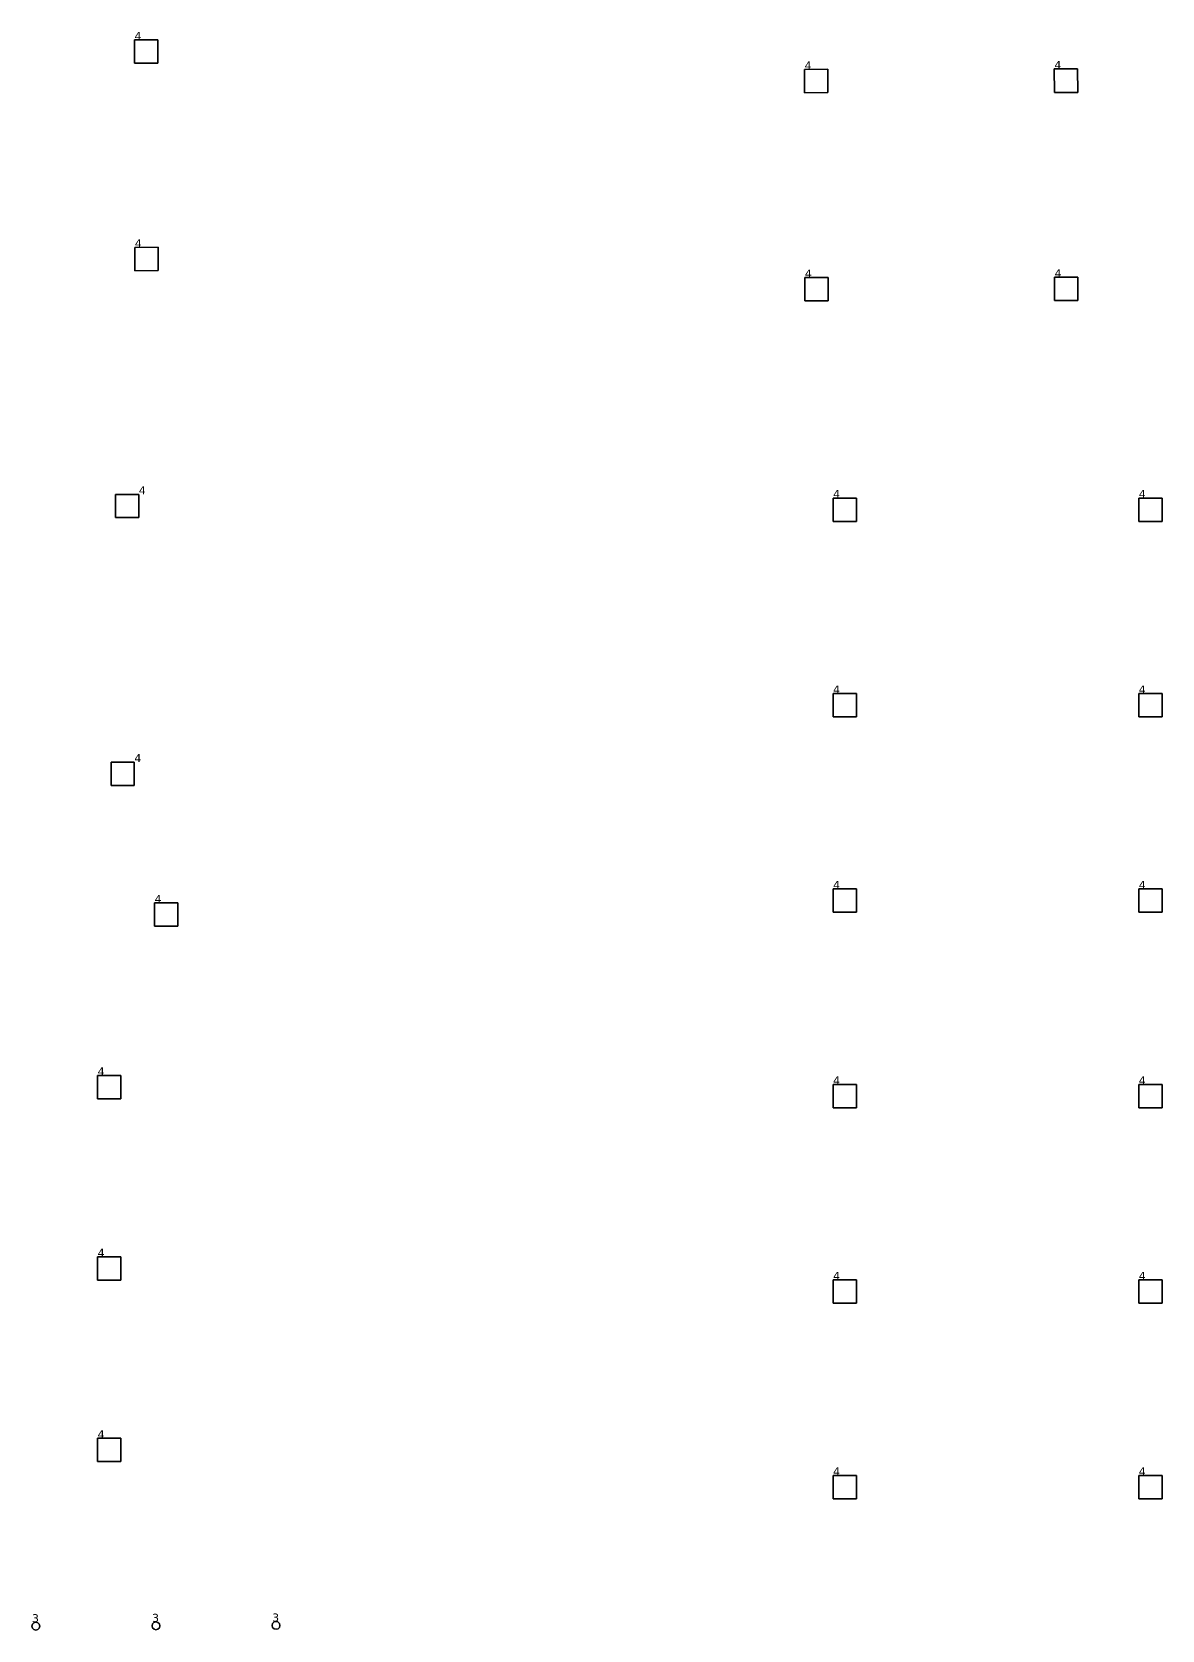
# Model space of a CAD drawing. Header units: inches. Extents: x -3 to 1235, y -1 to 963.
# Drawn here: x 104.76 to 130.18, y 66.02 to 101.96 of the extents above; entities that cross this region are included whole.
import ezdxf

# ---------------------------------------------------------------- set-up
doc = ezdxf.new("R2010")
doc.units = ezdxf.units.IN
doc.header["$MEASUREMENT"] = 0
doc.layers.add('DLX_TERR_LUM', color=7, linetype='Continuous', true_color=0x000000)
doc.layers.add('DLX_TERR_LUMKEY_IDX', color=7, linetype='Continuous', true_color=0x7f7f7f)
doc.styles.add('TableTextStyle', font='')
doc.styles.get('TableTextStyle').set_extended_font_data('VERDANA.TTF')

msp = doc.modelspace()

# ---------------------------------------------------------------- linework, layer by layer
at = {"layer": 'DLX_TERR_LUM'}
for points in [[(107.066, 101.783, 0), (107.591, 101.784, 0)], [(107.591, 101.784, 0), (107.066, 101.783, 0)], [(107.591, 101.784, 0), (107.066, 101.783, 0)], [(107.066, 101.783, 0), (107.591, 101.784, 0)], [(107.067, 101.258, 0), (107.066, 101.783, 0)], [(107.066, 101.783, 0), (107.066, 101.783, 0)], [(107.066, 101.783, 0), (107.067, 101.258, 0)], [(107.066, 101.783, 0), (107.066, 101.783, 0)], [(107.066, 101.783, 0), (107.067, 101.258, 0)], [(107.067, 101.258, 0), (107.066, 101.783, 0)], [(107.591, 101.784, 0), (107.591, 101.784, 0)], [(107.591, 101.784, 0), (107.592, 101.259, 0)], [(107.592, 101.259, 0), (107.591, 101.784, 0)], [(107.591, 101.784, 0), (107.591, 101.784, 0)], [(107.592, 101.259, 0), (107.591, 101.784, 0)], [(107.591, 101.784, 0), (107.592, 101.259, 0)], [(107.592, 101.259, 0), (107.067, 101.258, 0)], [(107.067, 101.258, 0), (107.592, 101.259, 0)], [(107.067, 101.258, 0), (107.592, 101.259, 0)], [(107.592, 101.259, 0), (107.067, 101.258, 0)], [(107.067, 101.258, 0), (107.067, 101.258, 0)], [(107.067, 101.258, 0), (107.067, 101.258, 0)], [(107.592, 101.259, 0), (107.592, 101.259, 0)], [(107.592, 101.259, 0), (107.592, 101.259, 0)], [(122.142, 101.122, 0), (122.667, 101.123, 0)], [(122.667, 101.123, 0), (122.142, 101.122, 0)], [(122.667, 101.123, 0), (122.142, 101.122, 0)], [(122.142, 101.122, 0), (122.667, 101.123, 0)], [(122.142, 100.597, 0), (122.142, 101.122, 0)], [(122.142, 101.122, 0), (122.142, 101.122, 0)], [(122.142, 101.122, 0), (122.142, 100.597, 0)], [(122.142, 101.122, 0), (122.142, 101.122, 0)], [(122.142, 101.122, 0), (122.142, 100.597, 0)], [(122.142, 100.597, 0), (122.142, 101.122, 0)], [(122.667, 101.123, 0), (122.667, 101.123, 0)], [(122.667, 101.123, 0), (122.667, 100.598, 0)], [(122.667, 100.598, 0), (122.667, 101.123, 0)], [(122.667, 101.123, 0), (122.667, 101.123, 0)], [(122.667, 100.598, 0), (122.667, 101.123, 0)], [(122.667, 101.123, 0), (122.667, 100.598, 0)], [(127.761, 100.605, 0), (127.76, 101.13, 0)], [(127.76, 101.13, 0), (127.76, 101.13, 0)], [(127.76, 101.13, 0), (127.761, 100.605, 0)], [(127.76, 101.13, 0), (128.285, 101.13, 0)], [(128.285, 101.13, 0), (127.76, 101.13, 0)], [(127.76, 101.13, 0), (127.76, 101.13, 0)], [(128.285, 101.13, 0), (127.76, 101.13, 0)], [(127.76, 101.13, 0), (127.761, 100.605, 0)], [(127.761, 100.605, 0), (127.76, 101.13, 0)], [(127.76, 101.13, 0), (128.285, 101.13, 0)], [(128.285, 101.13, 0), (128.285, 101.13, 0)], [(128.285, 101.13, 0), (128.286, 100.605, 0)], [(128.286, 100.605, 0), (128.285, 101.13, 0)], [(128.285, 101.13, 0), (128.285, 101.13, 0)], [(128.286, 100.605, 0), (128.285, 101.13, 0)], [(128.285, 101.13, 0), (128.286, 100.605, 0)], [(122.667, 100.598, 0), (122.142, 100.597, 0)], [(122.142, 100.597, 0), (122.667, 100.598, 0)], [(122.142, 100.597, 0), (122.667, 100.598, 0)], [(122.667, 100.598, 0), (122.142, 100.597, 0)], [(122.142, 100.597, 0), (122.142, 100.597, 0)], [(122.142, 100.597, 0), (122.142, 100.597, 0)], [(122.667, 100.598, 0), (122.667, 100.598, 0)], [(122.667, 100.598, 0), (122.667, 100.598, 0)], [(128.286, 100.605, 0), (127.761, 100.605, 0)], [(127.761, 100.605, 0), (127.761, 100.605, 0)], [(127.761, 100.605, 0), (128.286, 100.605, 0)], [(127.761, 100.605, 0), (127.761, 100.605, 0)], [(127.761, 100.605, 0), (128.286, 100.605, 0)], [(128.286, 100.605, 0), (127.761, 100.605, 0)], [(128.286, 100.605, 0), (128.286, 100.605, 0)], [(128.286, 100.605, 0), (128.286, 100.605, 0)], [(107.072, 97.118, 0), (107.597, 97.119, 0)], [(107.597, 97.119, 0), (107.072, 97.118, 0)], [(107.597, 97.119, 0), (107.072, 97.118, 0)], [(107.072, 97.118, 0), (107.597, 97.119, 0)], [(107.073, 96.593, 0), (107.072, 97.118, 0)], [(107.072, 97.118, 0), (107.072, 97.118, 0)], [(107.072, 97.118, 0), (107.073, 96.593, 0)], [(107.072, 97.118, 0), (107.072, 97.118, 0)], [(107.072, 97.118, 0), (107.073, 96.593, 0)], [(107.073, 96.593, 0), (107.072, 97.118, 0)], [(107.597, 97.119, 0), (107.597, 97.119, 0)], [(107.597, 97.119, 0), (107.598, 96.594, 0)], [(107.598, 96.594, 0), (107.597, 97.119, 0)], [(107.597, 97.119, 0), (107.597, 97.119, 0)], [(107.598, 96.594, 0), (107.597, 97.119, 0)], [(107.597, 97.119, 0), (107.598, 96.594, 0)], [(107.598, 96.594, 0), (107.073, 96.593, 0)], [(107.073, 96.593, 0), (107.598, 96.594, 0)], [(107.073, 96.593, 0), (107.598, 96.594, 0)], [(107.598, 96.594, 0), (107.073, 96.593, 0)], [(107.073, 96.593, 0), (107.073, 96.593, 0)], [(107.073, 96.593, 0), (107.073, 96.593, 0)], [(107.598, 96.594, 0), (107.598, 96.594, 0)], [(107.598, 96.594, 0), (107.598, 96.594, 0)], [(122.149, 95.914, 0), (122.148, 96.439, 0)], [(122.148, 96.439, 0), (122.148, 96.439, 0)], [(122.148, 96.439, 0), (122.149, 95.914, 0)], [(122.148, 96.439, 0), (122.673, 96.439, 0)], [(122.673, 96.439, 0), (122.148, 96.439, 0)], [(122.148, 96.439, 0), (122.148, 96.439, 0)], [(122.673, 96.439, 0), (122.148, 96.439, 0)], [(122.148, 96.439, 0), (122.149, 95.914, 0)], [(122.149, 95.914, 0), (122.148, 96.439, 0)], [(122.148, 96.439, 0), (122.673, 96.439, 0)], [(122.673, 96.439, 0), (122.673, 96.439, 0)], [(122.673, 96.439, 0), (122.674, 95.914, 0)], [(122.674, 95.914, 0), (122.673, 96.439, 0)], [(122.673, 96.439, 0), (122.673, 96.439, 0)], [(122.674, 95.914, 0), (122.673, 96.439, 0)], [(122.673, 96.439, 0), (122.674, 95.914, 0)], [(127.766, 96.446, 0), (128.291, 96.447, 0)], [(128.291, 96.447, 0), (127.766, 96.446, 0)], [(128.291, 96.447, 0), (127.766, 96.446, 0)], [(127.766, 96.446, 0), (128.291, 96.447, 0)], [(127.767, 95.921, 0), (127.766, 96.446, 0)], [(127.766, 96.446, 0), (127.766, 96.446, 0)], [(127.766, 96.446, 0), (127.767, 95.921, 0)], [(127.766, 96.446, 0), (127.766, 96.446, 0)], [(127.766, 96.446, 0), (127.767, 95.921, 0)], [(127.767, 95.921, 0), (127.766, 96.446, 0)], [(128.291, 96.447, 0), (128.291, 96.447, 0)], [(128.291, 96.447, 0), (128.292, 95.922, 0)], [(128.292, 95.922, 0), (128.291, 96.447, 0)], [(128.291, 96.447, 0), (128.291, 96.447, 0)], [(128.292, 95.922, 0), (128.291, 96.447, 0)], [(128.291, 96.447, 0), (128.292, 95.922, 0)], [(122.674, 95.914, 0), (122.149, 95.914, 0)], [(122.149, 95.914, 0), (122.149, 95.914, 0)], [(122.149, 95.914, 0), (122.674, 95.914, 0)], [(122.149, 95.914, 0), (122.149, 95.914, 0)], [(122.149, 95.914, 0), (122.674, 95.914, 0)], [(122.674, 95.914, 0), (122.149, 95.914, 0)], [(122.674, 95.914, 0), (122.674, 95.914, 0)], [(122.674, 95.914, 0), (122.674, 95.914, 0)], [(128.292, 95.922, 0), (127.767, 95.921, 0)], [(127.767, 95.921, 0), (128.292, 95.922, 0)], [(127.767, 95.921, 0), (128.292, 95.922, 0)], [(128.292, 95.922, 0), (127.767, 95.921, 0)], [(127.767, 95.921, 0), (127.767, 95.921, 0)], [(127.767, 95.921, 0), (127.767, 95.921, 0)], [(128.292, 95.922, 0), (128.292, 95.922, 0)], [(128.292, 95.922, 0), (128.292, 95.922, 0)], [(106.638, 91.038, 0), (106.638, 91.562, 0)], [(106.638, 91.562, 0), (106.638, 91.562, 0)], [(106.638, 91.562, 0), (106.638, 91.038, 0)], [(106.638, 91.562, 0), (107.162, 91.562, 0)], [(107.162, 91.562, 0), (106.638, 91.562, 0)], [(106.638, 91.562, 0), (106.638, 91.562, 0)], [(106.638, 91.562, 0), (106.638, 91.038, 0)], [(107.162, 91.562, 0), (106.638, 91.562, 0)], [(106.638, 91.038, 0), (106.638, 91.562, 0)], [(106.638, 91.562, 0), (107.162, 91.562, 0)], [(107.162, 91.562, 0), (107.162, 91.038, 0)], [(107.162, 91.038, 0), (107.162, 91.562, 0)], [(107.162, 91.562, 0), (107.162, 91.562, 0)], [(107.162, 91.562, 0), (107.162, 91.562, 0)], [(107.162, 91.038, 0), (107.162, 91.562, 0)], [(107.162, 91.562, 0), (107.162, 91.038, 0)], [(122.782, 90.954, 0), (122.782, 91.479, 0)], [(122.782, 91.479, 0), (122.782, 91.479, 0)], [(122.782, 91.479, 0), (122.782, 90.954, 0)], [(122.782, 91.479, 0), (123.307, 91.479, 0)], [(123.307, 91.479, 0), (122.782, 91.479, 0)], [(122.782, 91.479, 0), (122.782, 91.479, 0)], [(123.307, 91.479, 0), (122.782, 91.479, 0)], [(122.782, 91.479, 0), (122.782, 90.954, 0)], [(122.782, 90.954, 0), (122.782, 91.479, 0)], [(122.782, 91.479, 0), (123.307, 91.479, 0)], [(123.307, 91.479, 0), (123.307, 91.479, 0)], [(123.307, 91.479, 0), (123.307, 90.954, 0)], [(123.307, 90.954, 0), (123.307, 91.479, 0)], [(123.307, 91.479, 0), (123.307, 91.479, 0)], [(123.307, 90.954, 0), (123.307, 91.479, 0)], [(123.307, 91.479, 0), (123.307, 90.954, 0)], [(129.659, 90.954, 0), (129.659, 91.479, 0)], [(129.659, 91.479, 0), (129.659, 91.479, 0)], [(129.659, 91.479, 0), (129.659, 90.954, 0)], [(129.659, 91.479, 0), (130.184, 91.479, 0)], [(130.184, 91.479, 0), (129.659, 91.479, 0)], [(129.659, 91.479, 0), (129.659, 91.479, 0)], [(130.184, 91.479, 0), (129.659, 91.479, 0)], [(129.659, 91.479, 0), (129.659, 90.954, 0)], [(129.659, 90.954, 0), (129.659, 91.479, 0)], [(129.659, 91.479, 0), (130.184, 91.479, 0)], [(130.184, 91.479, 0), (130.184, 91.479, 0)], [(130.184, 91.479, 0), (130.184, 90.954, 0)], [(130.184, 90.954, 0), (130.184, 91.479, 0)], [(130.184, 91.479, 0), (130.184, 91.479, 0)], [(130.184, 90.954, 0), (130.184, 91.479, 0)], [(130.184, 91.479, 0), (130.184, 90.954, 0)], [(107.162, 91.038, 0), (106.638, 91.038, 0)], [(106.638, 91.038, 0), (106.638, 91.038, 0)], [(106.638, 91.038, 0), (107.162, 91.038, 0)], [(106.638, 91.038, 0), (106.638, 91.038, 0)], [(106.638, 91.038, 0), (107.162, 91.038, 0)], [(107.162, 91.038, 0), (106.638, 91.038, 0)], [(107.162, 91.038, 0), (107.162, 91.038, 0)], [(107.162, 91.038, 0), (107.162, 91.038, 0)], [(123.307, 90.954, 0), (122.782, 90.954, 0)], [(122.782, 90.954, 0), (122.782, 90.954, 0)], [(122.782, 90.954, 0), (123.307, 90.954, 0)], [(122.782, 90.954, 0), (122.782, 90.954, 0)], [(122.782, 90.954, 0), (123.307, 90.954, 0)], [(123.307, 90.954, 0), (122.782, 90.954, 0)], [(123.307, 90.954, 0), (123.307, 90.954, 0)], [(123.307, 90.954, 0), (123.307, 90.954, 0)], [(130.184, 90.954, 0), (129.659, 90.954, 0)], [(129.659, 90.954, 0), (129.659, 90.954, 0)], [(129.659, 90.954, 0), (130.184, 90.954, 0)], [(129.659, 90.954, 0), (129.659, 90.954, 0)], [(129.659, 90.954, 0), (130.184, 90.954, 0)], [(130.184, 90.954, 0), (129.659, 90.954, 0)], [(130.184, 90.954, 0), (130.184, 90.954, 0)], [(130.184, 90.954, 0), (130.184, 90.954, 0)], [(122.782, 86.557, 0), (122.782, 87.082, 0)], [(122.782, 87.082, 0), (122.782, 87.082, 0)], [(122.782, 87.082, 0), (122.782, 86.557, 0)], [(122.782, 87.082, 0), (123.307, 87.082, 0)], [(123.307, 87.082, 0), (122.782, 87.082, 0)], [(122.782, 87.082, 0), (122.782, 87.082, 0)], [(123.307, 87.082, 0), (122.782, 87.082, 0)], [(122.782, 87.082, 0), (122.782, 86.557, 0)], [(122.782, 86.557, 0), (122.782, 87.082, 0)], [(122.782, 87.082, 0), (123.307, 87.082, 0)], [(123.307, 87.082, 0), (123.307, 87.082, 0)], [(123.307, 87.082, 0), (123.307, 86.557, 0)], [(123.307, 86.557, 0), (123.307, 87.082, 0)], [(123.307, 87.082, 0), (123.307, 87.082, 0)], [(123.307, 86.557, 0), (123.307, 87.082, 0)], [(123.307, 87.082, 0), (123.307, 86.557, 0)], [(129.659, 86.557, 0), (129.659, 87.082, 0)], [(129.659, 87.082, 0), (129.659, 87.082, 0)], [(129.659, 87.082, 0), (129.659, 86.557, 0)], [(129.659, 87.082, 0), (130.184, 87.082, 0)], [(130.184, 87.082, 0), (129.659, 87.082, 0)], [(129.659, 87.082, 0), (129.659, 87.082, 0)], [(130.184, 87.082, 0), (129.659, 87.082, 0)], [(129.659, 87.082, 0), (129.659, 86.557, 0)], [(129.659, 86.557, 0), (129.659, 87.082, 0)], [(129.659, 87.082, 0), (130.184, 87.082, 0)], [(130.184, 87.082, 0), (130.184, 87.082, 0)], [(130.184, 87.082, 0), (130.184, 86.557, 0)], [(130.184, 86.557, 0), (130.184, 87.082, 0)], [(130.184, 87.082, 0), (130.184, 87.082, 0)], [(130.184, 86.557, 0), (130.184, 87.082, 0)], [(130.184, 87.082, 0), (130.184, 86.557, 0)], [(123.307, 86.557, 0), (122.782, 86.557, 0)], [(122.782, 86.557, 0), (122.782, 86.557, 0)], [(122.782, 86.557, 0), (123.307, 86.557, 0)], [(122.782, 86.557, 0), (122.782, 86.557, 0)], [(122.782, 86.557, 0), (123.307, 86.557, 0)], [(123.307, 86.557, 0), (122.782, 86.557, 0)], [(123.307, 86.557, 0), (123.307, 86.557, 0)], [(123.307, 86.557, 0), (123.307, 86.557, 0)], [(130.184, 86.557, 0), (129.659, 86.557, 0)], [(129.659, 86.557, 0), (129.659, 86.557, 0)], [(129.659, 86.557, 0), (130.184, 86.557, 0)], [(129.659, 86.557, 0), (129.659, 86.557, 0)], [(129.659, 86.557, 0), (130.184, 86.557, 0)], [(130.184, 86.557, 0), (129.659, 86.557, 0)], [(130.184, 86.557, 0), (130.184, 86.557, 0)], [(130.184, 86.557, 0), (130.184, 86.557, 0)], [(106.538, 85.013, 0), (106.538, 85.538, 0)], [(106.538, 85.538, 0), (106.538, 85.538, 0)], [(106.538, 85.538, 0), (106.538, 85.013, 0)], [(106.538, 85.538, 0), (107.062, 85.538, 0)], [(107.062, 85.538, 0), (106.538, 85.538, 0)], [(106.538, 85.538, 0), (106.538, 85.538, 0)], [(106.538, 85.538, 0), (106.538, 85.013, 0)], [(107.062, 85.538, 0), (106.538, 85.538, 0)], [(106.538, 85.013, 0), (106.538, 85.538, 0)], [(106.538, 85.538, 0), (107.062, 85.538, 0)], [(107.062, 85.538, 0), (107.062, 85.013, 0)], [(107.062, 85.013, 0), (107.062, 85.538, 0)], [(107.062, 85.538, 0), (107.062, 85.538, 0)], [(107.062, 85.538, 0), (107.062, 85.538, 0)], [(107.062, 85.013, 0), (107.062, 85.538, 0)], [(107.062, 85.538, 0), (107.062, 85.013, 0)], [(107.062, 85.013, 0), (106.538, 85.013, 0)], [(106.538, 85.013, 0), (106.538, 85.013, 0)], [(106.538, 85.013, 0), (107.062, 85.013, 0)], [(106.538, 85.013, 0), (106.538, 85.013, 0)], [(106.538, 85.013, 0), (107.062, 85.013, 0)], [(107.062, 85.013, 0), (106.538, 85.013, 0)], [(107.062, 85.013, 0), (107.062, 85.013, 0)], [(107.062, 85.013, 0), (107.062, 85.013, 0)], [(122.782, 82.16, 0), (122.782, 82.685, 0)], [(122.782, 82.685, 0), (122.782, 82.685, 0)], [(122.782, 82.685, 0), (122.782, 82.16, 0)], [(122.782, 82.685, 0), (123.307, 82.685, 0)], [(123.307, 82.685, 0), (122.782, 82.685, 0)], [(122.782, 82.685, 0), (122.782, 82.685, 0)], [(123.307, 82.685, 0), (122.782, 82.685, 0)], [(122.782, 82.685, 0), (122.782, 82.16, 0)], [(122.782, 82.16, 0), (122.782, 82.685, 0)], [(122.782, 82.685, 0), (123.307, 82.685, 0)], [(123.307, 82.685, 0), (123.307, 82.685, 0)], [(123.307, 82.685, 0), (123.307, 82.16, 0)], [(123.307, 82.16, 0), (123.307, 82.685, 0)], [(123.307, 82.685, 0), (123.307, 82.685, 0)], [(123.307, 82.16, 0), (123.307, 82.685, 0)], [(123.307, 82.685, 0), (123.307, 82.16, 0)], [(129.659, 82.16, 0), (129.659, 82.685, 0)], [(129.659, 82.685, 0), (129.659, 82.685, 0)], [(129.659, 82.685, 0), (129.659, 82.16, 0)], [(129.659, 82.685, 0), (130.184, 82.685, 0)], [(130.184, 82.685, 0), (129.659, 82.685, 0)], [(129.659, 82.685, 0), (129.659, 82.685, 0)], [(130.184, 82.685, 0), (129.659, 82.685, 0)], [(129.659, 82.685, 0), (129.659, 82.16, 0)], [(129.659, 82.16, 0), (129.659, 82.685, 0)], [(129.659, 82.685, 0), (130.184, 82.685, 0)], [(130.184, 82.685, 0), (130.184, 82.685, 0)], [(130.184, 82.685, 0), (130.184, 82.16, 0)], [(130.184, 82.16, 0), (130.184, 82.685, 0)], [(130.184, 82.685, 0), (130.184, 82.685, 0)], [(130.184, 82.16, 0), (130.184, 82.685, 0)], [(130.184, 82.685, 0), (130.184, 82.16, 0)], [(107.517, 81.846, 0), (107.517, 82.371, 0)], [(107.517, 82.371, 0), (107.517, 82.371, 0)], [(107.517, 82.371, 0), (107.517, 81.846, 0)], [(107.517, 82.371, 0), (108.042, 82.371, 0)], [(108.042, 82.371, 0), (107.517, 82.371, 0)], [(107.517, 82.371, 0), (107.517, 82.371, 0)], [(108.042, 82.371, 0), (107.517, 82.371, 0)], [(107.517, 82.371, 0), (107.517, 81.846, 0)], [(107.517, 81.846, 0), (107.517, 82.371, 0)], [(107.517, 82.371, 0), (108.042, 82.371, 0)], [(108.042, 82.371, 0), (108.042, 82.371, 0)], [(108.042, 82.371, 0), (108.042, 81.846, 0)], [(108.042, 81.846, 0), (108.042, 82.371, 0)], [(108.042, 82.371, 0), (108.042, 82.371, 0)], [(108.042, 81.846, 0), (108.042, 82.371, 0)], [(108.042, 82.371, 0), (108.042, 81.846, 0)], [(123.307, 82.16, 0), (122.782, 82.16, 0)], [(122.782, 82.16, 0), (122.782, 82.16, 0)], [(122.782, 82.16, 0), (123.307, 82.16, 0)], [(122.782, 82.16, 0), (122.782, 82.16, 0)], [(122.782, 82.16, 0), (123.307, 82.16, 0)], [(123.307, 82.16, 0), (122.782, 82.16, 0)], [(123.307, 82.16, 0), (123.307, 82.16, 0)], [(123.307, 82.16, 0), (123.307, 82.16, 0)], [(130.184, 82.16, 0), (129.659, 82.16, 0)], [(129.659, 82.16, 0), (129.659, 82.16, 0)], [(129.659, 82.16, 0), (130.184, 82.16, 0)], [(129.659, 82.16, 0), (129.659, 82.16, 0)], [(129.659, 82.16, 0), (130.184, 82.16, 0)], [(130.184, 82.16, 0), (129.659, 82.16, 0)], [(130.184, 82.16, 0), (130.184, 82.16, 0)], [(130.184, 82.16, 0), (130.184, 82.16, 0)], [(108.042, 81.846, 0), (107.517, 81.846, 0)], [(107.517, 81.846, 0), (107.517, 81.846, 0)], [(107.517, 81.846, 0), (108.042, 81.846, 0)], [(107.517, 81.846, 0), (107.517, 81.846, 0)], [(107.517, 81.846, 0), (108.042, 81.846, 0)], [(108.042, 81.846, 0), (107.517, 81.846, 0)], [(108.042, 81.846, 0), (108.042, 81.846, 0)], [(108.042, 81.846, 0), (108.042, 81.846, 0)], [(106.236, 77.968, 0), (106.236, 78.493, 0)], [(106.236, 78.493, 0), (106.236, 78.493, 0)], [(106.236, 78.493, 0), (106.236, 77.968, 0)], [(106.236, 78.493, 0), (106.761, 78.493, 0)], [(106.761, 78.493, 0), (106.236, 78.493, 0)], [(106.236, 78.493, 0), (106.236, 78.493, 0)], [(106.761, 78.493, 0), (106.236, 78.493, 0)], [(106.236, 78.493, 0), (106.236, 77.968, 0)], [(106.236, 77.968, 0), (106.236, 78.493, 0)], [(106.236, 78.493, 0), (106.761, 78.493, 0)], [(106.761, 78.493, 0), (106.761, 78.493, 0)], [(106.761, 78.493, 0), (106.761, 77.968, 0)], [(106.761, 77.968, 0), (106.761, 78.493, 0)], [(106.761, 78.493, 0), (106.761, 78.493, 0)], [(106.761, 77.968, 0), (106.761, 78.493, 0)], [(106.761, 78.493, 0), (106.761, 77.968, 0)], [(122.782, 77.763, 0), (122.782, 78.288, 0)], [(122.782, 78.288, 0), (122.782, 78.288, 0)], [(122.782, 78.288, 0), (122.782, 77.763, 0)], [(122.782, 78.288, 0), (123.307, 78.288, 0)], [(123.307, 78.288, 0), (122.782, 78.288, 0)], [(122.782, 78.288, 0), (122.782, 78.288, 0)], [(123.307, 78.288, 0), (122.782, 78.288, 0)], [(122.782, 78.288, 0), (122.782, 77.763, 0)], [(122.782, 77.763, 0), (122.782, 78.288, 0)], [(122.782, 78.288, 0), (123.307, 78.288, 0)], [(123.307, 78.288, 0), (123.307, 78.288, 0)], [(123.307, 78.288, 0), (123.307, 77.763, 0)], [(123.307, 77.763, 0), (123.307, 78.288, 0)], [(123.307, 78.288, 0), (123.307, 78.288, 0)], [(123.307, 77.763, 0), (123.307, 78.288, 0)], [(123.307, 78.288, 0), (123.307, 77.763, 0)], [(129.659, 77.763, 0), (129.659, 78.288, 0)], [(129.659, 78.288, 0), (129.659, 78.288, 0)], [(129.659, 78.288, 0), (129.659, 77.763, 0)], [(129.659, 78.288, 0), (130.184, 78.288, 0)], [(130.184, 78.288, 0), (129.659, 78.288, 0)], [(129.659, 78.288, 0), (129.659, 78.288, 0)], [(130.184, 78.288, 0), (129.659, 78.288, 0)], [(129.659, 78.288, 0), (129.659, 77.763, 0)], [(129.659, 77.763, 0), (129.659, 78.288, 0)], [(129.659, 78.288, 0), (130.184, 78.288, 0)], [(130.184, 78.288, 0), (130.184, 78.288, 0)], [(130.184, 78.288, 0), (130.184, 77.763, 0)], [(130.184, 77.763, 0), (130.184, 78.288, 0)], [(130.184, 78.288, 0), (130.184, 78.288, 0)], [(130.184, 77.763, 0), (130.184, 78.288, 0)], [(130.184, 78.288, 0), (130.184, 77.763, 0)], [(106.761, 77.968, 0), (106.236, 77.968, 0)], [(106.236, 77.968, 0), (106.236, 77.968, 0)], [(106.236, 77.968, 0), (106.761, 77.968, 0)], [(106.236, 77.968, 0), (106.236, 77.968, 0)], [(106.236, 77.968, 0), (106.761, 77.968, 0)], [(106.761, 77.968, 0), (106.236, 77.968, 0)], [(106.761, 77.968, 0), (106.761, 77.968, 0)], [(106.761, 77.968, 0), (106.761, 77.968, 0)], [(123.307, 77.763, 0), (122.782, 77.763, 0)], [(122.782, 77.763, 0), (122.782, 77.763, 0)], [(122.782, 77.763, 0), (123.307, 77.763, 0)], [(122.782, 77.763, 0), (122.782, 77.763, 0)], [(122.782, 77.763, 0), (123.307, 77.763, 0)], [(123.307, 77.763, 0), (122.782, 77.763, 0)], [(123.307, 77.763, 0), (123.307, 77.763, 0)], [(123.307, 77.763, 0), (123.307, 77.763, 0)], [(130.184, 77.763, 0), (129.659, 77.763, 0)], [(129.659, 77.763, 0), (129.659, 77.763, 0)], [(129.659, 77.763, 0), (130.184, 77.763, 0)], [(129.659, 77.763, 0), (129.659, 77.763, 0)], [(129.659, 77.763, 0), (130.184, 77.763, 0)], [(130.184, 77.763, 0), (129.659, 77.763, 0)], [(130.184, 77.763, 0), (130.184, 77.763, 0)], [(130.184, 77.763, 0), (130.184, 77.763, 0)], [(106.236, 73.886, 0), (106.236, 74.411, 0)], [(106.236, 74.411, 0), (106.236, 74.411, 0)], [(106.236, 74.411, 0), (106.236, 73.886, 0)], [(106.236, 74.411, 0), (106.761, 74.411, 0)], [(106.761, 74.411, 0), (106.236, 74.411, 0)], [(106.236, 74.411, 0), (106.236, 74.411, 0)], [(106.761, 74.411, 0), (106.236, 74.411, 0)], [(106.236, 74.411, 0), (106.236, 73.886, 0)], [(106.236, 73.886, 0), (106.236, 74.411, 0)], [(106.236, 74.411, 0), (106.761, 74.411, 0)], [(106.761, 74.411, 0), (106.761, 74.411, 0)], [(106.761, 74.411, 0), (106.761, 73.886, 0)], [(106.761, 73.886, 0), (106.761, 74.411, 0)], [(106.761, 74.411, 0), (106.761, 74.411, 0)], [(106.761, 73.886, 0), (106.761, 74.411, 0)], [(106.761, 74.411, 0), (106.761, 73.886, 0)], [(106.761, 73.886, 0), (106.236, 73.886, 0)], [(106.236, 73.886, 0), (106.236, 73.886, 0)], [(106.236, 73.886, 0), (106.761, 73.886, 0)], [(106.236, 73.886, 0), (106.236, 73.886, 0)], [(106.236, 73.886, 0), (106.761, 73.886, 0)], [(106.761, 73.886, 0), (106.236, 73.886, 0)], [(106.761, 73.886, 0), (106.761, 73.886, 0)], [(106.761, 73.886, 0), (106.761, 73.886, 0)], [(122.782, 73.366, 0), (122.782, 73.891, 0)], [(122.782, 73.891, 0), (122.782, 73.891, 0)], [(122.782, 73.891, 0), (122.782, 73.366, 0)], [(122.782, 73.891, 0), (123.307, 73.891, 0)], [(123.307, 73.891, 0), (122.782, 73.891, 0)], [(122.782, 73.891, 0), (122.782, 73.891, 0)], [(123.307, 73.891, 0), (122.782, 73.891, 0)], [(122.782, 73.891, 0), (122.782, 73.366, 0)], [(122.782, 73.366, 0), (122.782, 73.891, 0)], [(122.782, 73.891, 0), (123.307, 73.891, 0)], [(123.307, 73.891, 0), (123.307, 73.891, 0)], [(123.307, 73.891, 0), (123.307, 73.366, 0)], [(123.307, 73.366, 0), (123.307, 73.891, 0)], [(123.307, 73.891, 0), (123.307, 73.891, 0)], [(123.307, 73.366, 0), (123.307, 73.891, 0)], [(123.307, 73.891, 0), (123.307, 73.366, 0)], [(129.659, 73.366, 0), (129.659, 73.891, 0)], [(129.659, 73.891, 0), (129.659, 73.891, 0)], [(129.659, 73.891, 0), (129.659, 73.366, 0)], [(129.659, 73.891, 0), (130.184, 73.891, 0)], [(130.184, 73.891, 0), (129.659, 73.891, 0)], [(129.659, 73.891, 0), (129.659, 73.891, 0)], [(130.184, 73.891, 0), (129.659, 73.891, 0)], [(129.659, 73.891, 0), (129.659, 73.366, 0)], [(129.659, 73.366, 0), (129.659, 73.891, 0)], [(129.659, 73.891, 0), (130.184, 73.891, 0)], [(130.184, 73.891, 0), (130.184, 73.891, 0)], [(130.184, 73.891, 0), (130.184, 73.366, 0)], [(130.184, 73.366, 0), (130.184, 73.891, 0)], [(130.184, 73.891, 0), (130.184, 73.891, 0)], [(130.184, 73.366, 0), (130.184, 73.891, 0)], [(130.184, 73.891, 0), (130.184, 73.366, 0)], [(123.307, 73.366, 0), (122.782, 73.366, 0)], [(122.782, 73.366, 0), (122.782, 73.366, 0)], [(122.782, 73.366, 0), (123.307, 73.366, 0)], [(122.782, 73.366, 0), (122.782, 73.366, 0)], [(122.782, 73.366, 0), (123.307, 73.366, 0)], [(123.307, 73.366, 0), (122.782, 73.366, 0)], [(123.307, 73.366, 0), (123.307, 73.366, 0)], [(123.307, 73.366, 0), (123.307, 73.366, 0)], [(130.184, 73.366, 0), (129.659, 73.366, 0)], [(129.659, 73.366, 0), (129.659, 73.366, 0)], [(129.659, 73.366, 0), (130.184, 73.366, 0)], [(129.659, 73.366, 0), (129.659, 73.366, 0)], [(129.659, 73.366, 0), (130.184, 73.366, 0)], [(130.184, 73.366, 0), (129.659, 73.366, 0)], [(130.184, 73.366, 0), (130.184, 73.366, 0)], [(130.184, 73.366, 0), (130.184, 73.366, 0)], [(106.236, 69.804, 0), (106.236, 70.329, 0)], [(106.236, 70.329, 0), (106.236, 70.329, 0)], [(106.236, 70.329, 0), (106.236, 69.804, 0)], [(106.236, 70.329, 0), (106.761, 70.329, 0)], [(106.761, 70.329, 0), (106.236, 70.329, 0)], [(106.236, 70.329, 0), (106.236, 70.329, 0)], [(106.761, 70.329, 0), (106.236, 70.329, 0)], [(106.236, 70.329, 0), (106.236, 69.804, 0)], [(106.236, 69.804, 0), (106.236, 70.329, 0)], [(106.236, 70.329, 0), (106.761, 70.329, 0)], [(106.761, 70.329, 0), (106.761, 70.329, 0)], [(106.761, 70.329, 0), (106.761, 69.804, 0)], [(106.761, 69.804, 0), (106.761, 70.329, 0)], [(106.761, 70.329, 0), (106.761, 70.329, 0)], [(106.761, 69.804, 0), (106.761, 70.329, 0)], [(106.761, 70.329, 0), (106.761, 69.804, 0)], [(106.761, 69.804, 0), (106.236, 69.804, 0)], [(106.236, 69.804, 0), (106.236, 69.804, 0)], [(106.236, 69.804, 0), (106.761, 69.804, 0)], [(106.236, 69.804, 0), (106.236, 69.804, 0)], [(106.236, 69.804, 0), (106.761, 69.804, 0)], [(106.761, 69.804, 0), (106.236, 69.804, 0)], [(106.761, 69.804, 0), (106.761, 69.804, 0)], [(106.761, 69.804, 0), (106.761, 69.804, 0)], [(122.782, 68.969, 0), (122.782, 69.494, 0)], [(122.782, 69.494, 0), (122.782, 69.494, 0)], [(122.782, 69.494, 0), (122.782, 68.969, 0)], [(122.782, 69.494, 0), (123.307, 69.494, 0)], [(123.307, 69.494, 0), (122.782, 69.494, 0)], [(122.782, 69.494, 0), (122.782, 69.494, 0)], [(123.307, 69.494, 0), (122.782, 69.494, 0)], [(122.782, 69.494, 0), (122.782, 68.969, 0)], [(122.782, 68.969, 0), (122.782, 69.494, 0)], [(122.782, 69.494, 0), (123.307, 69.494, 0)], [(123.307, 69.494, 0), (123.307, 69.494, 0)], [(123.307, 69.494, 0), (123.307, 68.969, 0)], [(123.307, 68.969, 0), (123.307, 69.494, 0)], [(123.307, 69.494, 0), (123.307, 69.494, 0)], [(123.307, 68.969, 0), (123.307, 69.494, 0)], [(123.307, 69.494, 0), (123.307, 68.969, 0)], [(129.659, 68.969, 0), (129.659, 69.494, 0)], [(129.659, 69.494, 0), (129.659, 69.494, 0)], [(129.659, 69.494, 0), (129.659, 68.969, 0)], [(129.659, 69.494, 0), (130.184, 69.494, 0)], [(130.184, 69.494, 0), (129.659, 69.494, 0)], [(129.659, 69.494, 0), (129.659, 69.494, 0)], [(130.184, 69.494, 0), (129.659, 69.494, 0)], [(129.659, 69.494, 0), (129.659, 68.969, 0)], [(129.659, 68.969, 0), (129.659, 69.494, 0)], [(129.659, 69.494, 0), (130.184, 69.494, 0)], [(130.184, 69.494, 0), (130.184, 69.494, 0)], [(130.184, 69.494, 0), (130.184, 68.969, 0)], [(130.184, 68.969, 0), (130.184, 69.494, 0)], [(130.184, 69.494, 0), (130.184, 69.494, 0)], [(130.184, 68.969, 0), (130.184, 69.494, 0)], [(130.184, 69.494, 0), (130.184, 68.969, 0)], [(123.307, 68.969, 0), (122.782, 68.969, 0)], [(122.782, 68.969, 0), (122.782, 68.969, 0)], [(122.782, 68.969, 0), (123.307, 68.969, 0)], [(122.782, 68.969, 0), (122.782, 68.969, 0)], [(122.782, 68.969, 0), (123.307, 68.969, 0)], [(123.307, 68.969, 0), (122.782, 68.969, 0)], [(123.307, 68.969, 0), (123.307, 68.969, 0)], [(123.307, 68.969, 0), (123.307, 68.969, 0)], [(130.184, 68.969, 0), (129.659, 68.969, 0)], [(129.659, 68.969, 0), (129.659, 68.969, 0)], [(129.659, 68.969, 0), (130.184, 68.969, 0)], [(129.659, 68.969, 0), (129.659, 68.969, 0)], [(129.659, 68.969, 0), (130.184, 68.969, 0)], [(130.184, 68.969, 0), (129.659, 68.969, 0)], [(130.184, 68.969, 0), (130.184, 68.969, 0)], [(130.184, 68.969, 0), (130.184, 68.969, 0)], [(104.759, 66.104, 0), (104.77, 66.148, 0)], [(104.77, 66.148, 0), (104.759, 66.104, 0)], [(104.77, 66.148, 0), (104.759, 66.104, 0)], [(104.759, 66.104, 0), (104.77, 66.148, 0)], [(104.77, 66.148, 0), (104.803, 66.181, 0)], [(104.803, 66.181, 0), (104.77, 66.148, 0)], [(104.803, 66.181, 0), (104.77, 66.148, 0)], [(104.77, 66.148, 0), (104.803, 66.181, 0)], [(104.77, 66.148, 0), (104.77, 66.148, 0)], [(104.77, 66.148, 0), (104.77, 66.148, 0)], [(104.803, 66.181, 0), (104.847, 66.193, 0)], [(104.847, 66.193, 0), (104.803, 66.181, 0)], [(104.847, 66.193, 0), (104.803, 66.181, 0)], [(104.803, 66.181, 0), (104.847, 66.193, 0)], [(104.803, 66.181, 0), (104.803, 66.181, 0)], [(104.803, 66.181, 0), (104.803, 66.181, 0)], [(104.847, 66.193, 0), (104.847, 66.193, 0)], [(104.847, 66.193, 0), (104.891, 66.181, 0)], [(104.891, 66.181, 0), (104.847, 66.193, 0)], [(104.847, 66.193, 0), (104.847, 66.193, 0)], [(104.891, 66.181, 0), (104.847, 66.193, 0)], [(104.847, 66.193, 0), (104.891, 66.181, 0)], [(104.891, 66.181, 0), (104.891, 66.181, 0)], [(104.891, 66.181, 0), (104.924, 66.149, 0)], [(104.924, 66.149, 0), (104.891, 66.181, 0)], [(104.891, 66.181, 0), (104.891, 66.181, 0)], [(104.924, 66.149, 0), (104.891, 66.181, 0)], [(104.891, 66.181, 0), (104.924, 66.149, 0)], [(104.924, 66.149, 0), (104.924, 66.149, 0)], [(104.924, 66.149, 0), (104.936, 66.104, 0)], [(104.936, 66.104, 0), (104.924, 66.149, 0)], [(104.924, 66.149, 0), (104.924, 66.149, 0)], [(104.936, 66.104, 0), (104.924, 66.149, 0)], [(104.924, 66.149, 0), (104.936, 66.104, 0)], [(107.46, 66.112, 0), (107.472, 66.156, 0)], [(107.472, 66.156, 0), (107.46, 66.112, 0)], [(107.472, 66.156, 0), (107.46, 66.112, 0)], [(107.46, 66.112, 0), (107.472, 66.156, 0)], [(107.472, 66.156, 0), (107.504, 66.189, 0)], [(107.504, 66.189, 0), (107.472, 66.156, 0)], [(107.504, 66.189, 0), (107.472, 66.156, 0)], [(107.472, 66.156, 0), (107.504, 66.189, 0)], [(107.472, 66.156, 0), (107.472, 66.156, 0)], [(107.472, 66.156, 0), (107.472, 66.156, 0)], [(107.504, 66.189, 0), (107.548, 66.201, 0)], [(107.548, 66.201, 0), (107.504, 66.189, 0)], [(107.548, 66.201, 0), (107.504, 66.189, 0)], [(107.504, 66.189, 0), (107.548, 66.201, 0)], [(107.504, 66.189, 0), (107.504, 66.189, 0)], [(107.504, 66.189, 0), (107.504, 66.189, 0)], [(107.548, 66.201, 0), (107.548, 66.201, 0)], [(107.548, 66.201, 0), (107.593, 66.189, 0)], [(107.593, 66.189, 0), (107.548, 66.201, 0)], [(107.548, 66.201, 0), (107.548, 66.201, 0)], [(107.593, 66.189, 0), (107.548, 66.201, 0)], [(107.548, 66.201, 0), (107.593, 66.189, 0)], [(107.593, 66.189, 0), (107.593, 66.189, 0)], [(107.593, 66.189, 0), (107.625, 66.157, 0)], [(107.625, 66.157, 0), (107.593, 66.189, 0)], [(107.593, 66.189, 0), (107.593, 66.189, 0)], [(107.625, 66.157, 0), (107.593, 66.189, 0)], [(107.593, 66.189, 0), (107.625, 66.157, 0)], [(107.625, 66.157, 0), (107.625, 66.157, 0)], [(107.625, 66.157, 0), (107.637, 66.112, 0)], [(107.637, 66.112, 0), (107.625, 66.157, 0)], [(107.625, 66.157, 0), (107.625, 66.157, 0)], [(107.637, 66.112, 0), (107.625, 66.157, 0)], [(107.625, 66.157, 0), (107.637, 66.112, 0)], [(110.162, 66.12, 0), (110.174, 66.164, 0)], [(110.174, 66.164, 0), (110.162, 66.12, 0)], [(110.174, 66.164, 0), (110.162, 66.12, 0)], [(110.162, 66.12, 0), (110.174, 66.164, 0)], [(110.174, 66.164, 0), (110.206, 66.197, 0)], [(110.206, 66.197, 0), (110.174, 66.164, 0)], [(110.206, 66.197, 0), (110.174, 66.164, 0)], [(110.174, 66.164, 0), (110.206, 66.197, 0)], [(110.174, 66.164, 0), (110.174, 66.164, 0)], [(110.174, 66.164, 0), (110.174, 66.164, 0)], [(110.206, 66.197, 0), (110.25, 66.208, 0)], [(110.25, 66.208, 0), (110.206, 66.197, 0)], [(110.25, 66.208, 0), (110.206, 66.197, 0)], [(110.206, 66.197, 0), (110.25, 66.208, 0)], [(110.206, 66.197, 0), (110.206, 66.197, 0)], [(110.206, 66.197, 0), (110.206, 66.197, 0)], [(110.25, 66.208, 0), (110.25, 66.208, 0)], [(110.25, 66.208, 0), (110.294, 66.197, 0)], [(110.294, 66.197, 0), (110.25, 66.208, 0)], [(110.25, 66.208, 0), (110.25, 66.208, 0)], [(110.294, 66.197, 0), (110.25, 66.208, 0)], [(110.25, 66.208, 0), (110.294, 66.197, 0)], [(110.294, 66.197, 0), (110.294, 66.197, 0)], [(110.294, 66.197, 0), (110.327, 66.165, 0)], [(110.327, 66.165, 0), (110.294, 66.197, 0)], [(110.294, 66.197, 0), (110.294, 66.197, 0)], [(110.327, 66.165, 0), (110.294, 66.197, 0)], [(110.294, 66.197, 0), (110.327, 66.165, 0)], [(110.327, 66.165, 0), (110.327, 66.165, 0)], [(110.327, 66.165, 0), (110.339, 66.12, 0)], [(110.339, 66.12, 0), (110.327, 66.165, 0)], [(110.327, 66.165, 0), (110.327, 66.165, 0)], [(110.339, 66.12, 0), (110.327, 66.165, 0)], [(110.327, 66.165, 0), (110.339, 66.12, 0)], [(104.771, 66.06, 0), (104.759, 66.104, 0)], [(104.759, 66.104, 0), (104.759, 66.104, 0)], [(104.759, 66.104, 0), (104.771, 66.06, 0)], [(104.759, 66.104, 0), (104.759, 66.104, 0)], [(104.759, 66.104, 0), (104.771, 66.06, 0)], [(104.771, 66.06, 0), (104.759, 66.104, 0)], [(104.771, 66.06, 0), (104.771, 66.06, 0)], [(104.803, 66.028, 0), (104.771, 66.06, 0)], [(104.771, 66.06, 0), (104.771, 66.06, 0)], [(104.771, 66.06, 0), (104.803, 66.028, 0)], [(104.771, 66.06, 0), (104.803, 66.028, 0)], [(104.803, 66.028, 0), (104.771, 66.06, 0)], [(104.847, 66.016, 0), (104.803, 66.028, 0)], [(104.803, 66.028, 0), (104.803, 66.028, 0)], [(104.803, 66.028, 0), (104.847, 66.016, 0)], [(104.803, 66.028, 0), (104.803, 66.028, 0)], [(104.803, 66.028, 0), (104.847, 66.016, 0)], [(104.847, 66.016, 0), (104.803, 66.028, 0)], [(104.892, 66.028, 0), (104.847, 66.016, 0)], [(104.847, 66.016, 0), (104.892, 66.028, 0)], [(104.847, 66.016, 0), (104.892, 66.028, 0)], [(104.892, 66.028, 0), (104.847, 66.016, 0)], [(104.847, 66.016, 0), (104.847, 66.016, 0)], [(104.847, 66.016, 0), (104.847, 66.016, 0)], [(104.924, 66.06, 0), (104.892, 66.028, 0)], [(104.892, 66.028, 0), (104.924, 66.06, 0)], [(104.892, 66.028, 0), (104.924, 66.06, 0)], [(104.924, 66.06, 0), (104.892, 66.028, 0)], [(104.892, 66.028, 0), (104.892, 66.028, 0)], [(104.892, 66.028, 0), (104.892, 66.028, 0)], [(104.936, 66.104, 0), (104.924, 66.06, 0)], [(104.924, 66.06, 0), (104.936, 66.104, 0)], [(104.924, 66.06, 0), (104.936, 66.104, 0)], [(104.936, 66.104, 0), (104.924, 66.06, 0)], [(104.924, 66.06, 0), (104.924, 66.06, 0)], [(104.924, 66.06, 0), (104.924, 66.06, 0)], [(104.936, 66.104, 0), (104.936, 66.104, 0)], [(104.936, 66.104, 0), (104.936, 66.104, 0)], [(107.472, 66.068, 0), (107.46, 66.112, 0)], [(107.46, 66.112, 0), (107.46, 66.112, 0)], [(107.46, 66.112, 0), (107.472, 66.068, 0)], [(107.46, 66.112, 0), (107.46, 66.112, 0)], [(107.46, 66.112, 0), (107.472, 66.068, 0)], [(107.472, 66.068, 0), (107.46, 66.112, 0)], [(107.472, 66.068, 0), (107.472, 66.068, 0)], [(107.505, 66.035, 0), (107.472, 66.068, 0)], [(107.472, 66.068, 0), (107.472, 66.068, 0)], [(107.472, 66.068, 0), (107.505, 66.035, 0)], [(107.472, 66.068, 0), (107.505, 66.035, 0)], [(107.505, 66.035, 0), (107.472, 66.068, 0)], [(107.549, 66.024, 0), (107.505, 66.035, 0)], [(107.505, 66.035, 0), (107.505, 66.035, 0)], [(107.505, 66.035, 0), (107.549, 66.024, 0)], [(107.505, 66.035, 0), (107.505, 66.035, 0)], [(107.505, 66.035, 0), (107.549, 66.024, 0)], [(107.549, 66.024, 0), (107.505, 66.035, 0)], [(107.593, 66.036, 0), (107.549, 66.024, 0)], [(107.549, 66.024, 0), (107.593, 66.036, 0)], [(107.549, 66.024, 0), (107.593, 66.036, 0)], [(107.593, 66.036, 0), (107.549, 66.024, 0)], [(107.549, 66.024, 0), (107.549, 66.024, 0)], [(107.549, 66.024, 0), (107.549, 66.024, 0)], [(107.625, 66.068, 0), (107.593, 66.036, 0)], [(107.593, 66.036, 0), (107.625, 66.068, 0)], [(107.593, 66.036, 0), (107.625, 66.068, 0)], [(107.625, 66.068, 0), (107.593, 66.036, 0)], [(107.593, 66.036, 0), (107.593, 66.036, 0)], [(107.593, 66.036, 0), (107.593, 66.036, 0)], [(107.637, 66.112, 0), (107.625, 66.068, 0)], [(107.625, 66.068, 0), (107.637, 66.112, 0)], [(107.625, 66.068, 0), (107.637, 66.112, 0)], [(107.637, 66.112, 0), (107.625, 66.068, 0)], [(107.625, 66.068, 0), (107.625, 66.068, 0)], [(107.625, 66.068, 0), (107.625, 66.068, 0)], [(107.637, 66.112, 0), (107.637, 66.112, 0)], [(107.637, 66.112, 0), (107.637, 66.112, 0)], [(110.174, 66.076, 0), (110.162, 66.12, 0)], [(110.162, 66.12, 0), (110.162, 66.12, 0)], [(110.162, 66.12, 0), (110.174, 66.076, 0)], [(110.162, 66.12, 0), (110.162, 66.12, 0)], [(110.162, 66.12, 0), (110.174, 66.076, 0)], [(110.174, 66.076, 0), (110.162, 66.12, 0)], [(110.174, 66.076, 0), (110.174, 66.076, 0)], [(110.206, 66.043, 0), (110.174, 66.076, 0)], [(110.174, 66.076, 0), (110.174, 66.076, 0)], [(110.174, 66.076, 0), (110.206, 66.043, 0)], [(110.174, 66.076, 0), (110.206, 66.043, 0)], [(110.206, 66.043, 0), (110.174, 66.076, 0)], [(110.251, 66.032, 0), (110.206, 66.043, 0)], [(110.206, 66.043, 0), (110.206, 66.043, 0)], [(110.206, 66.043, 0), (110.251, 66.032, 0)], [(110.206, 66.043, 0), (110.206, 66.043, 0)], [(110.206, 66.043, 0), (110.251, 66.032, 0)], [(110.251, 66.032, 0), (110.206, 66.043, 0)], [(110.295, 66.044, 0), (110.251, 66.032, 0)], [(110.251, 66.032, 0), (110.295, 66.044, 0)], [(110.251, 66.032, 0), (110.295, 66.044, 0)], [(110.295, 66.044, 0), (110.251, 66.032, 0)], [(110.251, 66.032, 0), (110.251, 66.032, 0)], [(110.251, 66.032, 0), (110.251, 66.032, 0)], [(110.327, 66.076, 0), (110.295, 66.044, 0)], [(110.295, 66.044, 0), (110.327, 66.076, 0)], [(110.295, 66.044, 0), (110.327, 66.076, 0)], [(110.327, 66.076, 0), (110.295, 66.044, 0)], [(110.295, 66.044, 0), (110.295, 66.044, 0)], [(110.295, 66.044, 0), (110.295, 66.044, 0)], [(110.339, 66.12, 0), (110.327, 66.076, 0)], [(110.327, 66.076, 0), (110.339, 66.12, 0)], [(110.327, 66.076, 0), (110.339, 66.12, 0)], [(110.339, 66.12, 0), (110.327, 66.076, 0)], [(110.327, 66.076, 0), (110.327, 66.076, 0)], [(110.327, 66.076, 0), (110.327, 66.076, 0)], [(110.339, 66.12, 0), (110.339, 66.12, 0)], [(110.339, 66.12, 0), (110.339, 66.12, 0)]]:
    msp.add_polyline3d(points, dxfattribs=at)

# ---------------------------------------------------------------- texts
at = {"layer": 'DLX_TERR_LUMKEY_IDX', "style": 'TableTextStyle'}
for s, p in [('4', (107.066, 101.783)), ('4', (122.142, 101.122)), ('4', (127.76, 101.13)), ('4', (107.072, 97.118)), ('4', (122.148, 96.439)), ('4', (127.766, 96.446)), ('4', (107.162, 91.562)), ('4', (122.782, 91.479)), ('4', (129.659, 91.479)), ('4', (122.782, 87.082)), ('4', (129.659, 87.082)), ('4', (107.062, 85.538)), ('4', (122.782, 82.685)), ('4', (129.659, 82.685)), ('4', (107.517, 82.371)), ('4', (106.236, 78.493)), ('4', (122.782, 78.288)), ('4', (129.659, 78.288)), ('4', (106.236, 74.411)), ('4', (122.782, 73.891)), ('4', (129.659, 73.891)), ('4', (106.236, 70.329)), ('4', (122.782, 69.494)), ('4', (129.659, 69.494)), ('3', (104.759, 66.192)), ('3', (107.46, 66.2)), ('3', (110.162, 66.208))]:
    msp.add_text(s, height=0.18, dxfattribs=at).set_placement(p)

doc.saveas('drawing.dxf')
